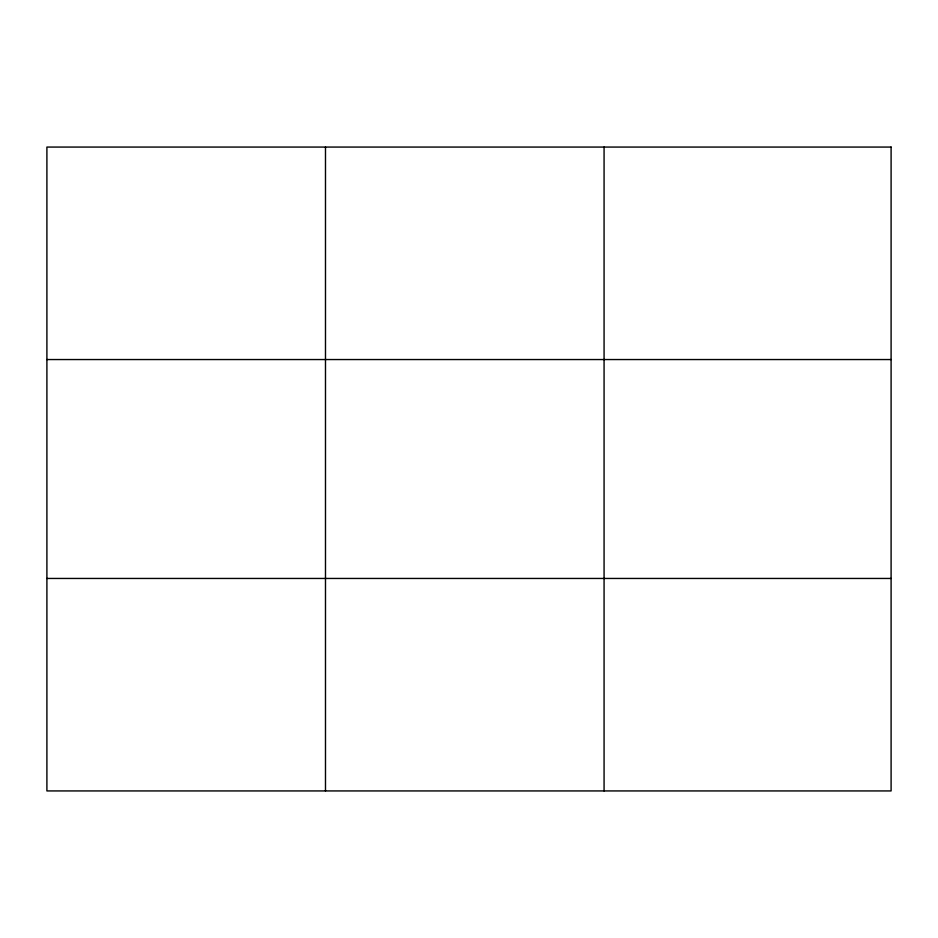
<?xml version="1.0" encoding="UTF-8"?>
<svg xmlns="http://www.w3.org/2000/svg" width="938" height="938" viewBox="0 0 938 938"><rect width="100%" height="100%" fill="white"/><g stroke="black" fill="none" stroke-linecap="round" stroke-linejoin="round"><path stroke-width="1.41" d="M325.486 147.067L325.486 790.933M604.072 147.067L604.072 790.933M46.9 359.547L891.1 359.547M46.9 578.453L891.1 578.453M891.1 147.067L891.1 790.933L46.9 790.933L46.9 147.067L891.1 147.067"/></g></svg>
